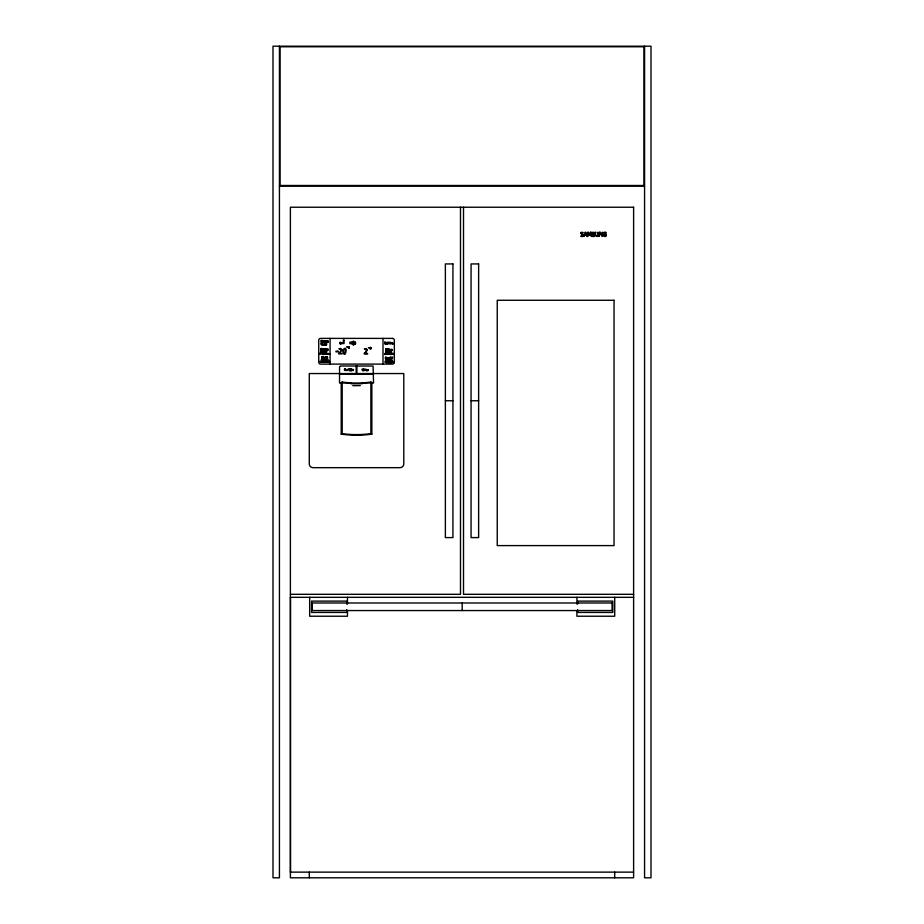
<?xml version="1.0" encoding="UTF-8"?>
<svg xmlns="http://www.w3.org/2000/svg" width="924" height="924" viewBox="0 0 924 924"><rect width="100%" height="100%" fill="white"/><g stroke="black" fill="none" stroke-linecap="round" stroke-linejoin="round"><path stroke-width="1.39" d="M320.074 361.226L320.074 362.069M384.592 353.661L384.592 354.504M385.089 361.838C384.627 361.654 387.202 363.051 384.996 361.977M393 354.192C394.987 353.546 390.933 354.666 392.908 353.996M390.944 352.217C393.774 352.067 389.789 352.725 391.383 352.217M326.784 359.702C328.182 359.863 325.26 360.198 326.646 359.655M351.039 369.253L350.069 371.102L349.815 369.253L350.427 370.247L350.797 369.253C353.984 368.306 350.427 373.585 351.201 369.253M389.385 360.164L388.935 360.834L389.443 360.314M393.393 362.208L393.878 361.862L393.924 362.67L393.393 362.335M370.963 348.671L369.866 348.186L370.951 347.69M326.519 353.557C329.706 353.776 327.246 354.342 326.588 353.395M323.319 351.686L322.961 352.344L323.319 351.57M324.081 360.279L324.081 359.505M388.172 360.799L388.172 360.106M388.369 361.954L388.877 362.67L388.369 362.069M324.081 360.083L324.081 359.609M388.172 360.683L388.172 360.221M352.044 342.134L353.557 341.037L353.557 345.264L352.044 343.682L352.044 342.134L349.884 342.134L349.884 343.682L352.044 343.682M324.855 361.896L324.382 361.296L324.901 361.873M327.604 362.012L327.084 361.296L327.604 361.873M351.582 382.894A30.342 7.854 0 0 1 342.203 382.062L341.222 382.582L341.222 434.176L343.543 434.465A32.583 8.431 0 0 0 369.531 434.465L371.852 434.176L371.852 382.582L370.871 382.062A30.342 7.854 0 0 1 361.492 382.894M341.222 434.176L342.203 433.656A30.342 7.854 0 0 0 370.871 433.656L371.852 434.176M322.464 344.144C322.464 345.368 323.885 344.895 322.453 344.144M323.77 357.172C323.747 358.489 325.248 357.75 323.758 357.172M370.871 382.709L371.852 382.582M387.133 354.1L386.867 353.418L386.867 354.504M279.429 186.059L644.571 186.059M340.598 342.446L339.72 342.446L340.598 342.746M340.598 343.07L339.686 343.07L340.598 343.335M340.598 343.543L339.686 343.543L340.598 343.809M385.654 351.628L385.516 352.714M326.264 353.187L325.629 354.135L325.629 353.06L326.519 354.135L326.519 353.326L325.768 353.488M320.247 353.326L320.108 354.135M321.263 353.615L321.725 353.176L321.263 353.73M390.355 353.684L390.355 354.504M328.586 354.019L328.436 353.326M318.849 354.135L319.207 353.326M385.551 359.806L385.551 360.88M323.25 361.122L322.349 362.069L322.349 360.984L323.25 360.984L323.25 362.069L323.1 360.984M388.242 361.55L388.242 362.67M389.408 361.55L389.547 362.67M393.393 361.55L393.254 362.67M326.218 361.642C327.685 362.993 325.837 359.17 326.068 362.069M389.062 361.723L389.2 362.67L389.062 361.584M339.524 374.301L373.55 374.301M350.866 383.749L362.208 383.749M352.76 385.643L360.314 385.643M445.368 400.762L452.933 400.762M471.067 400.762L478.632 400.762M290.39 594.305L460.487 594.305L460.487 207.23M633.61 594.305L463.513 594.305L463.513 207.23M290.39 597.32L633.61 597.32M290.39 872.129L633.61 872.129M325.387 352.171L325.895 351.582L325.34 352.148M327.223 340.91L327.72 342.192C327.177 344.34 329.175 338.75 327.835 341.903L327.466 340.91C324.636 340.852 327.327 344.952 327.05 340.91M323.03 358.258C322.95 353.788 320.905 359.344 321.922 357.75L323.412 358.258L323.412 356.375L323.181 358.258M326.137 352.021C326.495 352.275 327.847 351.559 326.565 351.848M644.571 46.2L644.571 877.8L651.004 877.8L651.004 46.2L272.996 46.2L272.996 877.8L279.429 877.8L279.429 46.2M614.714 597.32L614.714 616.227L576.911 616.227L576.911 610.822M614.714 872.129L614.714 877.8M577.673 603.938L577.673 601.108L612.82 601.108L612.82 612.439L577.673 612.439L577.673 609.609M576.911 597.32L576.911 604.077M462.185 602.991L462.185 610.556M390.09 342.446L390.09 343.797L390.309 342.446C387.976 341.256 390.171 345.888 389.916 342.446M382.998 338.392L382.998 364.102M370.974 347.69C369.404 345.772 369.392 350.6 370.974 348.671M370.871 382.062L370.871 433.656M356.918 365.985L356.918 373.55L403.788 373.55L403.788 463.894A3.777 3.777 0 0 1 400.011 467.671L313.063 467.671A3.777 3.777 0 0 1 309.286 463.894L309.286 373.55L356.156 373.55L356.156 365.985M347.47 597.32L347.47 604.077M347.47 610.822L347.47 616.227L309.667 616.227L309.667 597.32M346.708 603.938L346.708 601.108L311.561 601.108L311.561 612.439L346.708 612.439L346.708 609.609M342.203 382.062L342.203 433.656M330.076 338.392L330.076 364.102M309.286 872.129L309.286 877.8M290.483 597.32L290.483 872.129M342.735 350.519C345.299 362.682 348.671 341.603 342.735 350.519M343.485 350.254C344.294 360.337 347.366 344.617 343.485 350.254M598.452 234.881C598.036 238.704 593.104 235.031 595.391 232.236L595.945 232.236C593.682 237.075 600.15 237.075 597.886 232.236L598.452 234.881M390.69 358.004C389.501 360.418 389.524 355.578 390.69 358.004M327.685 359.806L328.147 360.233L327.697 359.748M345.472 369.808C345.98 372.222 345.738 367.96 345.484 369.716M386.371 358.119C386.948 360.533 386.602 356.237 386.394 358.015M391.764 360.406L392.238 360.834L391.799 360.291M392.654 362.196L393.127 362.624L392.654 362.196M387.549 343.647C386.648 346.234 386.336 340.332 387.549 343.647M390.933 350.369C390.101 352.933 389.651 347.147 390.933 350.369M393.058 343.647C392.226 346.281 391.822 340.275 393.058 343.647M319.97 353.73L319.254 353.638L319.97 353.73M321.194 361.665L320.478 361.561L321.194 361.665M322.361 351.94L321.644 351.848L322.361 351.94M322.591 353.73L321.875 353.638L322.591 353.73M323.111 359.875L322.395 359.771L323.111 359.875M348.29 347.389L349.387 348.325L348.025 347.551L349.387 346.766L348.29 347.389M385.712 354.1L384.996 353.996L385.712 354.1M387.168 352.31L386.451 352.206L387.168 352.31M387.202 360.476L386.486 360.383L387.202 360.476M387.456 362.035C387.78 363.998 387.884 360.441 387.456 362.035M388.334 354.1L387.618 353.996L388.334 354.1M391.222 357.403L391.21 358.905L391.441 357.75L392.226 358.905L392.688 357.034L391.245 357.299M391.464 353.857C391.857 355.856 391.845 352.24 391.464 353.857M392.434 362.266L391.718 362.173L392.434 362.266M603.522 233.968C602.691 235.759 606.283 237.237 605.786 234.846L604.804 234.35L606.34 234.35C607.438 238.519 600.947 235.99 603.233 233.056A1.744 1.744 0 0 1 604.111 232.317L604.931 232.167A2.714 2.714 0 0 1 606.04 232.398C607.299 234.038 603.326 231.427 603.522 233.968M389.374 357.796C390.413 361.342 391.707 355.186 389.374 357.796M322.811 349.515C323.608 352.032 324.405 347.874 322.811 349.515M323.747 341.43C324.659 343.913 325.271 339.847 323.747 341.43M323.781 353.638L324.463 354.088L323.804 353.557M324.105 349.515C324.913 352.032 325.71 347.874 324.105 349.515M324.878 344.409C325.71 346.904 326.519 342.827 324.878 344.409M326.507 349.515C327.419 351.986 328.055 347.955 326.507 349.515M328.367 361.573L329.048 362.012L328.367 361.573M329.094 353.638L329.764 354.088L329.094 353.638M346.373 369.773C347.147 372.303 347.955 368.191 346.373 369.773M352.494 369.773C353.395 372.268 354.1 368.179 352.494 369.773M366.412 369.97C367.267 372.453 367.96 368.399 366.412 369.97M387.595 352.206L388.138 352.622L387.595 352.206M387.283 358.085C388.184 360.568 388.889 356.491 387.283 358.085M388.45 349.688C389.443 352.471 390.205 347.008 388.45 349.688M389.524 354.007L390.205 354.446L389.524 354.007M389.697 362.173L390.228 362.589L389.697 362.173M391.187 349.699C392.099 352.183 392.665 348.105 391.187 349.699M390.852 360.383L391.522 360.834L390.864 360.302M324.601 352.021L324.093 352.298L324.601 352.021M325.352 359.944L324.844 360.233L325.352 359.944M389.408 352.379C389.478 353.384 389.062 350.427 389.408 352.437M346.916 346.985L347.794 347.262L346.939 346.904M368.503 347.62L369.404 347.805L368.503 347.62M324.578 351.524L324.578 351.559M325.34 359.448L325.306 359.563M327.72 361.434L328.251 361.977L327.731 361.388M390.159 352.079L390.656 352.656L390.159 352.079M390.194 360.244L390.598 360.88L390.24 360.164M321.009 343.82C322.014 347.285 322.245 342.665 321.009 343.82M580.792 233.125C582.339 235.678 584.534 235.551 580.734 236.232C583.471 237.965 584.8 233.737 581.496 233.749C581.612 232.155 585.354 232.86 581.623 232.247A1.351 1.351 0 0 0 580.988 232.698L580.792 233.125M592.03 233.125C593.589 235.678 595.784 235.551 591.972 236.232C594.709 237.965 596.038 233.737 592.734 233.749C592.85 232.155 596.592 232.86 592.861 232.247A1.351 1.351 0 0 0 592.238 232.698L592.03 233.125M341.349 343.208C340.425 346.188 340.425 340.228 341.349 343.208M319.404 353.592L319.427 353.546M320.628 361.527L320.64 361.469M321.795 351.801L321.795 351.801M322.026 353.592L322.026 353.592M322.545 359.736L322.545 359.736M385.146 353.961L385.146 353.961M385.643 362.127L385.689 362.035M386.602 352.171L386.648 352.067M386.636 360.337L386.636 360.337M387.768 353.961L387.768 353.961M392.342 353.961L392.342 353.961M391.857 362.127L391.903 362.035M393.15 353.961L393.15 353.961M352.102 369.912C351.409 371.575 351.478 368.295 352.102 369.912M388.704 349.63C388.819 351.628 389.905 348.521 388.704 349.63M364.287 370.27C365.581 371.667 365.28 367.948 364.287 370.27M326.184 341.349L326.83 341.892L326.207 341.268M386.671 342.896L387.318 343.428L386.671 342.896M390.067 349.618L390.713 350.15L390.067 349.618M392.192 342.896L392.839 343.428L392.192 342.896M341.857 349.873L339.431 353.268L342.088 353.268L342.088 353.892L338.75 353.892L338.75 353.13C342.377 350.958 340.54 348.926 338.865 348.718L340.921 348.487L341.857 349.873M367.359 350.011L364.934 353.407L367.579 353.407L367.579 354.031L364.252 354.031L364.252 353.28C367.879 351.097 366.043 349.064 364.368 348.856L366.424 348.625L367.359 350.011M339.558 366.759L339.524 382.998L373.55 382.998L373.077 366.043L340.563 365.985L339.558 366.759M322.591 344.744L323.192 344.525L322.591 344.744M323.897 357.761L324.497 357.553L323.897 357.761M364.53 370.293L365.119 370.085L364.53 370.293M323.573 353.326L323.446 353.95L322.661 353.326L322.869 354.135L323.573 353.326M389.316 353.684L389.189 354.319L388.403 353.684L388.6 354.504L389.316 353.684M323.989 341.279L324.671 341.43L323.989 341.279M323.053 349.353L323.735 349.503L323.053 349.353M325.132 344.259L325.814 344.409L325.132 344.259M324.359 349.353L325.04 349.503L324.359 349.353M326.761 349.353L327.442 349.503L326.761 349.353M346.627 369.623L347.308 369.773L346.627 369.623M352.749 369.623L353.418 369.773L352.749 369.623M366.666 369.819L367.348 369.97L366.666 369.819M387.537 357.934L388.219 358.085L387.537 357.934M391.441 349.549L392.123 349.699L391.441 349.549M363.941 368.999L363.582 370.501L363.213 368.999L362.612 370.489C361.527 366.158 362.67 373.631 363.086 369.3L363.721 370.79L363.941 368.999M584.696 235.297L583.737 236.475L585.169 232.236L585.862 232.236L587.294 236.475L586.313 235.297L584.696 235.297M322.268 356.699L322.545 357.553L322.268 356.699M585.504 232.813L584.846 234.812L586.151 234.812L585.504 232.813M324.555 343.89L324.185 344.929C322.788 342.088 324.89 347.378 324.555 343.89M590.54 232.236L589.524 234.604L588.461 232.236L587.699 232.236L587.699 236.475L588.218 232.825L589.316 235.308L590.759 232.825L591.325 236.475L591.325 232.236L590.54 232.236M326.091 349.168C323.735 350.693 327.731 350.277 325.652 350.138C327.985 348.671 324.139 349.006 326.091 349.168M326.981 356.999L325.929 356.907L325.929 358.258L326.472 357.091L326.692 358.258L327.235 357.091L327.685 358.258L326.981 356.999M325.433 341.222L325.121 342.25L325.352 341.106M326.576 344.213L326.264 345.241L326.576 344.213M322.303 349.307L322.002 350.335L322.222 349.18M328.205 349.307L327.893 350.335L328.112 349.18M325.352 357.23L325.04 358.258L325.444 357.184M387.387 349.491L387.075 350.519L387.387 349.491M368.11 369.773L367.798 370.79L368.191 369.716M322.776 340.979L322.441 342.25L323.019 341.083L323.504 342.25L322.776 340.979M388.207 342.515L387.872 341.915L387.872 343.797L388.45 342.631L388.935 343.797L388.207 342.515M390.979 342.515L390.644 343.797L391.222 342.631L391.707 343.797L390.979 342.515M324.174 361.942L323.793 361.03L324.128 361.954M329.591 361.942L329.21 361.03L329.602 361.942M366.32 370.582L365.685 369.057L366.331 370.582M644.005 46.766L279.995 46.766L279.995 185.493L644.005 185.493L644.005 46.766M633.61 207.23L290.39 207.23L290.39 877.8L633.61 877.8L633.61 207.23M600.069 232.236L599.26 232.236L599.26 236.475L599.791 232.825L602.298 236.475L602.298 232.236L601.767 235.597L600.069 232.236M452.933 263.929L445.368 263.929L445.368 537.595L452.933 537.595L452.933 263.929M478.632 263.929L471.067 263.929L471.067 537.595L478.632 537.595L478.632 263.929M614.044 300.277L497.239 300.277L497.239 545.599L614.044 545.599L614.044 300.277M392.446 338.392L320.628 338.392A1.894 1.894 0 0 0 318.734 340.286L318.734 362.208A1.894 1.894 0 0 0 320.628 364.102L392.446 364.102A1.894 1.894 0 0 0 394.34 362.208L394.34 340.286A1.894 1.894 0 0 0 392.446 338.392M344.028 340.124L343.358 340.124L343.358 342.885L341.349 342.885L341.349 343.532L344.028 343.532L344.028 340.124M322.199 340.459L321.078 340.459L321.078 342.25L322.199 342.25L321.309 342.042L322.141 341.372L321.309 340.667L322.199 340.459M384.973 341.996L384.731 343.797L385.77 343.797L384.973 343.578L384.973 341.996M355.544 342.169L353.834 342.55L355.544 342.169M386.174 342.446L385.955 343.797L386.174 342.446M355.544 343L353.834 343.382L355.544 343M355.544 343.844L353.834 344.213L355.544 343.844M321.806 348.533L320.72 348.533L320.72 350.335L321.771 349.468L320.963 348.752L321.806 348.533M386.879 348.718L385.805 348.718L385.805 350.519L386.844 349.653L386.047 348.937L386.879 348.718M388.196 349.168L387.976 350.519L388.196 349.168M320.847 351.27L320.697 352.344L320.847 351.27M321.483 351.27L321.344 352.344L321.483 351.27M322.638 351.224L322.499 352.344L322.638 351.224M338.034 351.201L335.989 351.201L335.989 351.859L338.034 351.859L338.034 351.201M386.301 351.628L386.151 352.714L386.301 351.628M387.445 351.582L387.318 352.714L387.445 351.582M388.276 351.582L388.138 352.714L388.276 351.582M324.751 353.326L324.613 354.135L324.751 353.326M393.994 353.372L393.855 354.504L393.994 353.372M385.989 353.684L385.851 354.504L385.989 353.684M385.943 357.114C384.13 357.611 386.475 360.672 385.943 357.114M321.598 359.193L321.46 360.279L321.598 359.193M322.245 359.193L322.095 360.279L322.245 359.193M323.388 359.147L323.261 360.279L323.388 359.147M386.324 359.806L386.186 360.88L386.324 359.806M387.479 359.759L387.341 360.88L387.479 359.759M388.299 359.759L388.172 360.88L388.299 359.759M323.585 360.938L323.446 362.069L323.585 360.938M321.471 361.261L321.333 362.069L321.471 361.261M325.202 361.261L325.063 362.069L325.202 361.261M390.367 361.55L390.228 362.67L390.367 361.55M391.175 361.596L391.661 362.67L391.175 361.596M386.486 361.862L386.348 362.67L386.486 361.862M345.045 368.803C343.22 369.3 345.564 372.372 345.045 368.803M349.815 368.803L348.371 368.803L348.972 370.605L349.815 368.803M612.069 602.991L312.312 602.991L312.312 610.556L612.069 610.556L612.069 602.991"/></g></svg>
